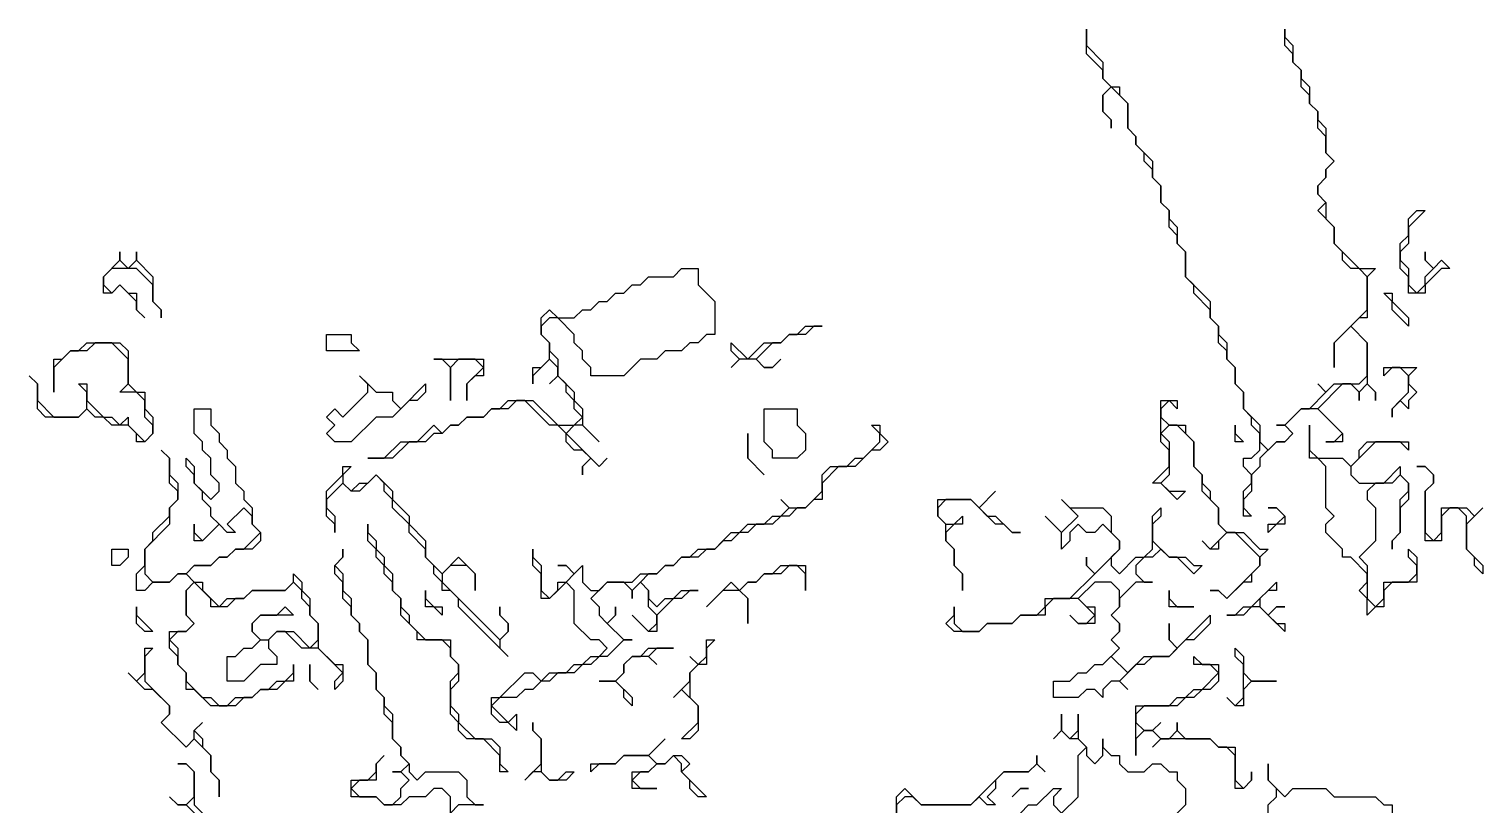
# Model space of a CAD drawing. Header units: metres. Extents: x 0 to 96.9, y 0 to 54.3.
# Drawn here: x 63.2 to 80.8, y 44.9 to 54.3 of the extents above; entities that cross this region are included whole.
import ezdxf

# ---------------------------------------------------------------- set-up
doc = ezdxf.new("R2010")
doc.units = ezdxf.units.M

msp = doc.modelspace()

# ---------------------------------------------------------------- linework, layer by layer
for points in [[(77.9, 48.4), (77.9, 48.7), (78, 48.8), (78, 48.9), (77.9, 49), (77.9, 49.1), (78, 49.1), (78.1, 49.2), (78.1, 49.4), (78, 49.5), (78, 49.6), (77.9, 49.7), (77.9, 49.9), (77.8, 50), (77.8, 50.2), (77.7, 50.3), (77.7, 50.4), (77.6, 50.5), (77.6, 50.7), (77.5, 50.8), (77.5, 50.9), (77.3, 51.1), (77.3, 51.2), (77.2, 51.3), (77.2, 51.6), (77.1, 51.7), (77.1, 51.8), (77, 51.9), (77, 52.1), (76.9, 52.2), (76.9, 52.4), (76.8, 52.5), (76.8, 52.6), (76.7, 52.7), (76.7, 52.8), (76.6, 52.9), (76.6, 53), (76.5, 53.1), (76.5, 53.4), (76.3, 53.6), (76.2, 53.5), (76.2, 53.3), (76.3, 53.2), (76.3, 53.1), (76.3, 53.2), (76.2, 53.3), (76.2, 53.5), (76.3, 53.6), (76.2, 53.7), (76.2, 53.8), (76, 54), (76, 54.3), (76, 54.1), (76.2, 53.9), (76.2, 53.7), (76.3, 53.6), (76.4, 53.6), (76.4, 53.5), (76.5, 53.4), (76.5, 53.1), (76.6, 53), (76.6, 52.9), (76.8, 52.7), (76.8, 52.5), (76.9, 52.4), (76.9, 52.2), (77, 52.1), (77, 52), (77.1, 51.9), (77.1, 51.7), (77.2, 51.6), (77.2, 51.3), (77.5, 51), (77.5, 50.8), (77.6, 50.7), (77.6, 50.6), (77.7, 50.5), (77.7, 50.3), (77.8, 50.2), (77.8, 50), (77.9, 49.9), (77.9, 49.7), (78.1, 49.5), (78.1, 49.3), (78.2, 49.2), (78.3, 49.3), (78.4, 49.3), (78.5, 49.4), (78.4, 49.5), (78.3, 49.5), (78.4, 49.5), (78.6, 49.7), (78.7, 49.7), (78.9, 49.9), (78.8, 50), (78.9, 49.9), (79, 50), (79.3, 50), (79.4, 50.1), (79.4, 50.5), (79.2, 50.7), (79, 50.5), (79, 50.2), (79, 50.5), (79.4, 50.9), (79.4, 51.3), (79.3, 51.4), (79.2, 51.4), (79.1, 51.5), (79.1, 51.6), (79, 51.7), (79, 51.9), (78.8, 52.1), (78.9, 52.2), (78.8, 52.3), (78.8, 52.4), (78.9, 52.5), (78.9, 52.6), (79, 52.7), (78.9, 52.8), (78.9, 53), (78.8, 53.1), (78.8, 53.3), (78.7, 53.4), (78.7, 53.5), (78.6, 53.6), (78.6, 53.8), (78.5, 53.9), (78.5, 54), (78.4, 54.1), (78.4, 54.3), (78.4, 54.2), (78.5, 54.1), (78.5, 53.9), (78.6, 53.8), (78.6, 53.7), (78.7, 53.6), (78.7, 53.4), (78.8, 53.3), (78.8, 53.2), (78.9, 53.1), (78.9, 52.8), (79, 52.7), (78.9, 52.6), (78.9, 52.5), (78.8, 52.4), (78.8, 52.3), (78.9, 52.2), (78.9, 52), (79, 51.9), (79, 51.7), (79.3, 51.4), (79.5, 51.4), (79.4, 51.3), (79.4, 50.8), (79.3, 50.8), (79.2, 50.7), (79.4, 50.5), (79.4, 50), (79.5, 49.9), (79.5, 49.8), (79.5, 49.9), (79.4, 50), (79.3, 49.9), (79.3, 49.8), (79.3, 49.9), (79.2, 50), (79.1, 50), (78.8, 49.7), (79.1, 49.4), (79.1, 49.3), (78.9, 49.3), (79, 49.3), (79.1, 49.4), (78.8, 49.7), (78.6, 49.7), (78.4, 49.5), (78.5, 49.4), (78.4, 49.3), (78.3, 49.3), (78.1, 49.1), (78.1, 49), (78, 48.9), (78, 48.7), (77.9, 48.6), (77.9, 48.5), (78, 48.4)], [(79.9, 51.1), (79.9, 51.3), (79.8, 51.4), (79.8, 51.7), (79.9, 51.8), (79.9, 52), (80, 52.1), (80.1, 52.1), (79.9, 51.9), (79.9, 51.7), (79.8, 51.6), (79.8, 51.5), (79.9, 51.4), (79.9, 51.2), (80, 51.1), (80.1, 51.2), (80.1, 51.3), (80.2, 51.4), (80.1, 51.5), (80.1, 51.6), (80.1, 51.5), (80.2, 51.4), (80.3, 51.5), (80.4, 51.4), (80.3, 51.4), (80.1, 51.2), (80.1, 51.1)], [(64.6, 50.8), (64.5, 50.9), (64.5, 51), (64.3, 51.2), (64.2, 51.1), (64.1, 51.1), (64.1, 51.3), (64.3, 51.5), (64.3, 51.6), (64.3, 51.5), (64.4, 51.4), (64.5, 51.5), (64.5, 51.6), (64.5, 51.5), (64.7, 51.3), (64.7, 51), (64.8, 50.9), (64.8, 50.8), (64.8, 50.9), (64.7, 51), (64.7, 51.2), (64.5, 51.4), (64.2, 51.4), (64.1, 51.3), (64.1, 51.2), (64.2, 51.1), (64.3, 51.2), (64.4, 51.1), (64.5, 51.1), (64.5, 50.9)], [(69.9, 48.9), (69.9, 49), (70, 49.1), (69.9, 49.2), (69.8, 49.2), (69.7, 49.3), (69.7, 49.4), (69.6, 49.5), (69.5, 49.5), (69.2, 49.8), (69.1, 49.8), (69, 49.7), (68.8, 49.7), (68.7, 49.6), (68.5, 49.6), (68.4, 49.5), (68.3, 49.5), (68.2, 49.4), (68.1, 49.4), (68, 49.3), (67.8, 49.3), (67.6, 49.1), (67.3, 49.1), (67.5, 49.1), (67.7, 49.3), (67.9, 49.3), (68.1, 49.5), (68.2, 49.4), (68.3, 49.5), (68.4, 49.5), (68.5, 49.6), (68.7, 49.6), (68.8, 49.7), (68.9, 49.7), (69, 49.8), (69.3, 49.8), (69.6, 49.5), (69.8, 49.5), (69.9, 49.6), (69.8, 49.7), (69.8, 49.8), (69.7, 49.9), (69.7, 50), (69.6, 50.1), (69.5, 50), (69.6, 50.1), (69.6, 50.2), (69.5, 50.3), (69.3, 50.1), (69.3, 50), (69.3, 50.2), (69.4, 50.2), (69.5, 50.3), (69.5, 50.5), (69.4, 50.6), (69.4, 50.8), (69.5, 50.9), (69.6, 50.8), (69.8, 50.8), (69.9, 50.9), (70, 50.9), (70.1, 51), (70.2, 51), (70.3, 51.1), (70.4, 51.1), (70.5, 51.2), (70.6, 51.2), (70.7, 51.3), (71, 51.3), (71.1, 51.4), (71.3, 51.4), (71.3, 51.2), (71.5, 51), (71.5, 50.6), (71.4, 50.6), (71.3, 50.5), (71.2, 50.5), (71.1, 50.4), (70.9, 50.4), (70.8, 50.3), (70.6, 50.3), (70.4, 50.1), (70, 50.1), (70, 50.2), (69.9, 50.3), (69.9, 50.4), (69.8, 50.5), (69.8, 50.6), (69.6, 50.8), (69.5, 50.8), (69.4, 50.7), (69.4, 50.6), (69.5, 50.5), (69.5, 50.4), (69.6, 50.3), (69.6, 50.1), (69.8, 49.9), (69.8, 49.8), (69.9, 49.7), (69.9, 49.5), (70.1, 49.3), (69.9, 49.5), (69.8, 49.5), (69.7, 49.4), (70.1, 49), (70.2, 49.1), (70.1, 49), (70, 49.1), (69.9, 49)], [(79.9, 50.7), (79.7, 50.9), (79.7, 51), (79.6, 51.1), (79.7, 51.1), (79.7, 51), (79.9, 50.8)], [(71.7, 50.2), (71.8, 50.3), (71.7, 50.4), (71.7, 50.5), (71.9, 50.3), (72.1, 50.5), (72.3, 50.5), (72.4, 50.6), (72.5, 50.6), (72.6, 50.7), (72.8, 50.7), (72.7, 50.7), (72.6, 50.6), (72.4, 50.6), (72.3, 50.5), (72.2, 50.5), (72, 50.3), (72.1, 50.2), (72.2, 50.2), (72.3, 50.3), (72.2, 50.2), (72.1, 50.2), (72, 50.3), (71.8, 50.3)], [(66.8, 50.4), (66.8, 50.6), (67.1, 50.6), (67.1, 50.5), (67.2, 50.4)], [(64.5, 49.3), (64.5, 49.4), (64.4, 49.5), (64.2, 49.5), (64.1, 49.6), (64, 49.6), (63.9, 49.7), (63.8, 49.6), (63.4, 49.6), (63.3, 49.7), (63.3, 50), (63.2, 50.1), (63.3, 50), (63.3, 49.8), (63.5, 49.6), (63.8, 49.6), (63.9, 49.7), (63.9, 49.9), (63.8, 50), (63.9, 50), (63.9, 49.8), (64.1, 49.6), (64.2, 49.6), (64.3, 49.5), (64.4, 49.6), (64.4, 49.5), (64.6, 49.3), (64.7, 49.4), (64.7, 49.5), (64.6, 49.6), (64.6, 49.8), (64.5, 49.9), (64.3, 49.9), (64.4, 50), (64.4, 50.3), (64.2, 50.5), (64, 50.5), (63.9, 50.4), (63.7, 50.4), (63.5, 50.2), (63.5, 49.9), (63.5, 50.3), (63.6, 50.3), (63.7, 50.4), (63.8, 50.4), (63.9, 50.5), (64.3, 50.5), (64.4, 50.4), (64.4, 50), (64.5, 49.9), (64.6, 49.9), (64.6, 49.7), (64.7, 49.6), (64.7, 49.4), (64.6, 49.3)], [(68.3, 49.8), (68.3, 50.2), (68.2, 50.3), (68.1, 50.3), (68.7, 50.3), (68.7, 50.1), (68.6, 50.1), (68.5, 50), (68.5, 49.8), (68.5, 50), (68.7, 50.2), (68.6, 50.3), (68.4, 50.3), (68.3, 50.2)], [(79.7, 49.6), (79.7, 49.7), (79.9, 49.9), (79.9, 50.1), (79.8, 50.2), (79.7, 50.2), (79.6, 50.1), (79.6, 50.2), (80, 50.2), (79.9, 50.1), (79.9, 50), (80, 49.9), (79.9, 49.8), (79.9, 49.7), (79.8, 49.8), (79.7, 49.7)], [(66.9, 49.3), (66.8, 49.4), (66.9, 49.5), (66.8, 49.6), (66.9, 49.7), (67, 49.6), (67.3, 49.9), (67.3, 50), (67.2, 50.1), (67.4, 49.9), (67.6, 49.9), (67.6, 49.8), (67.7, 49.7), (68, 50), (68, 49.9), (67.9, 49.8), (67.8, 49.8), (67.6, 49.6), (67.4, 49.6), (67.1, 49.3)], [(65.4, 46.1), (65.2, 46.3), (65.1, 46.3), (65.1, 46.5), (65, 46.6), (65, 46.7), (64.9, 46.8), (64.9, 47), (65.1, 47), (65.2, 47.1), (65.1, 47.2), (65.1, 47.5), (65.2, 47.6), (65.1, 47.7), (65, 47.7), (64.9, 47.6), (64.7, 47.6), (64.6, 47.5), (64.5, 47.5), (64.5, 47.7), (64.6, 47.8), (64.6, 48), (64.7, 48.1), (64.7, 48.2), (64.9, 48.4), (64.9, 48.5), (65, 48.6), (65, 48.7), (64.9, 48.8), (64.9, 49.1), (64.8, 49.2), (64.9, 49.1), (64.9, 48.9), (65, 48.8), (65, 48.6), (64.9, 48.5), (64.9, 48.3), (64.6, 48), (64.6, 47.7), (64.7, 47.6), (64.9, 47.6), (65, 47.7), (65.1, 47.7), (65.2, 47.8), (65.4, 47.8), (65.5, 47.9), (65.6, 47.9), (65.7, 48), (65.8, 48), (66, 48.2), (65.9, 48.3), (65.9, 48.4), (65.8, 48.5), (65.6, 48.3), (65.7, 48.2), (65.6, 48.2), (65.5, 48.3), (65.3, 48.1), (65.2, 48.1), (65.2, 48.3), (65.2, 48.2), (65.3, 48.1), (65.5, 48.3), (65.4, 48.4), (65.4, 48.5), (65.3, 48.6), (65.3, 48.7), (65.2, 48.8), (65.2, 48.9), (65.1, 49), (65.1, 49.1), (65.2, 49), (65.2, 48.8), (65.4, 48.6), (65.5, 48.7), (65.5, 48.8), (65.4, 48.9), (65.4, 49.1), (65.3, 49.2), (65.3, 49.3), (65.2, 49.4), (65.2, 49.7), (65.4, 49.7), (65.4, 49.5), (65.5, 49.4), (65.5, 49.3), (65.6, 49.2), (65.6, 49.1), (65.7, 49), (65.7, 48.8), (65.8, 48.7), (65.8, 48.6), (65.9, 48.5), (65.9, 48.3), (66, 48.2), (66, 48.1), (65.9, 48), (65.7, 48), (65.6, 47.9), (65.5, 47.9), (65.4, 47.8), (65.2, 47.8), (65.1, 47.7), (65.2, 47.6), (65.3, 47.6), (65.3, 47.5), (65.5, 47.3), (65.6, 47.4), (65.8, 47.4), (65.9, 47.5), (66.3, 47.5), (66.4, 47.6), (66.4, 47.7), (66.5, 47.6), (66.5, 47.5), (66.6, 47.4), (66.6, 47.2), (66.7, 47.1), (66.7, 46.8), (66.9, 46.6), (67, 46.6), (67, 46.4), (66.9, 46.3), (66.9, 46.4), (67, 46.5), (66.7, 46.8), (66.5, 46.8), (66.3, 47), (66.2, 47), (66.1, 46.9), (66.1, 46.8), (66.2, 46.7), (66.2, 46.6), (66, 46.6), (65.8, 46.4), (65.6, 46.4), (65.6, 46.7), (65.7, 46.7), (65.8, 46.8), (65.9, 46.8), (66, 46.9), (65.9, 47), (65.9, 47.1), (66, 47.2), (66.2, 47.2), (66.3, 47.3), (66.4, 47.2), (66, 47.2), (65.9, 47.1), (65.9, 47), (66, 46.9), (66.1, 46.9), (66.2, 47), (66.4, 47), (66.6, 46.8), (66.7, 46.9), (66.7, 47.1), (66.6, 47.2), (66.6, 47.3), (66.5, 47.4), (66.5, 47.5), (66.4, 47.6), (66.3, 47.5), (65.9, 47.5), (65.8, 47.4), (65.7, 47.4), (65.6, 47.3), (65.4, 47.3), (65.4, 47.4), (65.2, 47.6), (65.1, 47.5), (65.1, 47.2), (65.2, 47.1), (65.1, 47), (65, 47), (64.9, 46.9), (65, 46.8), (65, 46.6), (65.1, 46.5), (65.1, 46.4), (65.3, 46.2), (65.4, 46.2), (65.5, 46.1), (65.6, 46.1), (65.7, 46.2), (65.9, 46.2), (66, 46.3), (66.1, 46.3), (66.2, 46.4), (66.3, 46.4), (66.4, 46.5), (66.4, 46.6), (66.4, 46.4), (66.3, 46.4), (66.2, 46.3), (66, 46.3), (65.9, 46.2), (65.8, 46.2), (65.7, 46.1)], [(72.2, 49.1), (72.2, 49.2), (72.1, 49.3), (72.1, 49.7), (72.5, 49.7), (72.5, 49.5), (72.6, 49.4), (72.6, 49.2), (72.5, 49.1)], [(77.7, 47.4), (77.6, 47.5), (77.5, 47.5), (77.6, 47.5), (77.7, 47.4), (78.1, 47.8), (78.1, 47.9), (77.8, 48.2), (77.7, 48.2), (77.6, 48.1), (77.6, 48), (77.5, 48), (77.4, 48.1), (77.5, 48), (77.7, 48.2), (77.6, 48.3), (77.6, 48.5), (77.4, 48.7), (77.4, 48.9), (77.3, 49), (77.3, 49.3), (77.1, 49.5), (77, 49.5), (76.9, 49.4), (77, 49.3), (77, 48.9), (76.9, 48.8), (77, 48.7), (77.2, 48.7), (77.1, 48.6), (76.9, 48.8), (76.8, 48.8), (77, 49), (77, 49.2), (76.9, 49.3), (76.9, 49.8), (77.1, 49.8), (77.1, 49.7), (77, 49.8), (76.9, 49.7), (76.9, 49.6), (77, 49.5), (77.2, 49.5), (77.2, 49.4), (77.3, 49.3), (77.3, 49), (77.4, 48.9), (77.4, 48.8), (77.5, 48.7), (77.5, 48.6), (77.6, 48.5), (77.6, 48.3), (77.7, 48.2), (77.9, 48.2), (78.1, 48), (78.2, 48), (78.1, 47.9), (78.1, 47.8), (78, 47.7), (78, 47.6), (77.9, 47.6)], [(69.1, 45.8), (69, 45.9), (68.9, 45.9), (68.8, 46), (68.8, 46.2), (68.9, 46.2), (69.2, 46.5), (69.3, 46.5), (69.4, 46.4), (69.5, 46.5), (69.7, 46.5), (69.8, 46.6), (69.9, 46.6), (70, 46.7), (70.1, 46.7), (70.2, 46.8), (70.1, 46.9), (70, 46.9), (69.8, 47.1), (69.8, 47.5), (69.7, 47.6), (69.5, 47.4), (69.4, 47.4), (69.4, 47.7), (69.3, 47.8), (69.3, 48), (69.3, 47.9), (69.4, 47.8), (69.4, 47.5), (69.5, 47.4), (69.6, 47.5), (69.6, 47.6), (69.7, 47.6), (69.8, 47.7), (69.7, 47.8), (69.6, 47.8), (69.7, 47.8), (69.8, 47.7), (69.9, 47.8), (69.9, 47.6), (70, 47.5), (70.1, 47.5), (70.2, 47.6), (70.5, 47.6), (70.6, 47.7), (70.8, 47.7), (70.9, 47.8), (71, 47.8), (71.1, 47.9), (71.2, 47.9), (71.3, 48), (71.5, 48), (71.7, 48.2), (71.8, 48.2), (71.9, 48.3), (72.1, 48.3), (72.2, 48.4), (72.3, 48.4), (72.4, 48.5), (72.3, 48.6), (72.4, 48.5), (72.6, 48.5), (72.8, 48.7), (72.8, 48.9), (72.9, 49), (73.1, 49), (73.2, 49.1), (73.3, 49.1), (73.5, 49.3), (73.5, 49.4), (73.4, 49.5), (73.5, 49.5), (73.5, 49.4), (73.6, 49.3), (73.5, 49.2), (73.4, 49.2), (73.2, 49), (73, 49), (72.8, 48.8), (72.8, 48.6), (72.7, 48.6), (72.6, 48.5), (72.5, 48.5), (72.4, 48.4), (72.3, 48.4), (72.2, 48.3), (72, 48.3), (71.9, 48.2), (71.8, 48.2), (71.7, 48.1), (71.6, 48.1), (71.5, 48), (71.4, 48), (71.3, 47.9), (71.1, 47.9), (71, 47.8), (70.9, 47.8), (70.8, 47.7), (70.7, 47.7), (70.6, 47.6), (70.7, 47.5), (70.7, 47.4), (70.8, 47.3), (70.9, 47.4), (71, 47.4), (71.1, 47.5), (71.3, 47.5), (71.2, 47.5), (71.1, 47.4), (71, 47.4), (70.8, 47.2), (70.8, 47), (70.7, 47), (70.5, 47.2), (70.7, 47), (70.8, 47.1), (70.8, 47.2), (70.7, 47.3), (70.7, 47.5), (70.6, 47.6), (70.5, 47.5), (70.5, 47.4), (70.5, 47.5), (70.4, 47.6), (70.2, 47.6), (70, 47.4), (70.1, 47.3), (70.1, 47.2), (70.2, 47.1), (70.3, 47.2), (70.3, 47.3), (70.3, 47.2), (70.2, 47.1), (70.4, 46.9), (70.5, 46.9), (70.4, 46.9), (70.2, 46.7), (70.1, 46.7), (70, 46.6), (69.9, 46.6), (69.8, 46.5), (69.6, 46.5), (69.5, 46.4), (69.4, 46.4), (69.3, 46.3), (69.2, 46.3), (69.1, 46.2), (68.9, 46.2), (68.8, 46.1), (69, 45.9), (69.1, 46)], [(77.8, 49.3), (77.8, 49.5), (77.8, 49.4), (77.9, 49.3)], [(79.4, 47.2), (79.4, 47.4), (79.3, 47.5), (79.4, 47.6), (79.4, 47.7), (79.2, 47.9), (79.1, 47.9), (79.1, 48), (78.9, 48.2), (78.9, 48.3), (79, 48.4), (78.9, 48.5), (78.9, 49), (78.8, 49.1), (78.7, 49.1), (78.7, 49.5), (78.7, 49.2), (78.8, 49.1), (79.1, 49.1), (79.2, 49), (79.3, 49.1), (79.3, 49.2), (79.4, 49.3), (79.9, 49.3), (79.9, 49.2), (79.8, 49.3), (79.5, 49.3), (79.2, 49), (79.2, 48.9), (79.3, 48.8), (79.6, 48.8), (79.8, 49), (79.8, 48.9), (79.9, 48.8), (79.9, 48.6), (79.8, 48.5), (79.8, 48.2), (79.7, 48.1), (79.7, 48), (79.7, 48.1), (79.8, 48.2), (79.8, 48.6), (79.9, 48.7), (79.9, 48.8), (79.8, 48.9), (79.7, 48.8), (79.5, 48.8), (79.4, 48.7), (79.4, 48.6), (79.5, 48.5), (79.5, 48.1), (79.3, 47.9), (79.4, 47.8), (79.4, 47.4), (79.5, 47.3), (79.6, 47.4), (79.6, 47.6), (79.9, 47.6), (80, 47.7), (80, 47.8), (79.9, 47.9), (79.9, 48), (80, 47.9), (80, 47.6), (79.7, 47.6), (79.6, 47.5), (79.6, 47.3), (79.5, 47.3)], [(72.1, 48.9), (71.9, 49.1), (71.9, 49.4), (71.9, 49.1)], [(69, 46.7), (68.4, 47.3), (68.4, 47.4), (68.3, 47.5), (68.2, 47.5), (68.2, 47.6), (68.1, 47.7), (68.1, 47.8), (68, 47.9), (68, 48), (67.8, 48.2), (67.8, 48.3), (67.6, 48.5), (67.6, 48.6), (67.5, 48.7), (67.5, 48.8), (67.4, 48.9), (67.2, 48.7), (67.1, 48.7), (67, 48.8), (66.8, 48.6), (66.8, 48.5), (66.9, 48.4), (66.9, 48.2), (66.9, 48.3), (66.8, 48.4), (66.8, 48.7), (67, 48.9), (67, 49), (67.1, 49), (67, 48.9), (67, 48.8), (67.1, 48.7), (67.2, 48.8), (67.3, 48.8), (67.4, 48.9), (67.6, 48.7), (67.6, 48.6), (67.8, 48.4), (67.8, 48.3), (68, 48.1), (68, 47.9), (68.2, 47.7), (68.4, 47.9), (68.6, 47.7), (68.6, 47.5), (68.6, 47.7), (68.5, 47.8), (68.3, 47.8), (68.2, 47.7), (68.2, 47.6), (68.9, 46.9), (69, 47), (69, 47.1), (68.9, 47.2), (68.9, 47.3), (68.9, 47.2), (69, 47.1), (69, 47), (68.9, 46.9), (68.9, 46.8)], [(80.8, 47.7), (80.7, 47.8), (80.7, 47.9), (80.6, 48), (80.6, 48.4), (80.5, 48.5), (80.4, 48.5), (80.3, 48.4), (80.3, 48.1), (80.1, 48.1), (80.1, 48.7), (80.2, 48.8), (80.2, 48.9), (80.1, 49), (80, 49), (80.1, 49), (80.2, 48.9), (80.2, 48.8), (80.1, 48.7), (80.1, 48.2), (80.2, 48.1), (80.3, 48.2), (80.3, 48.5), (80.6, 48.5), (80.7, 48.4), (80.8, 48.5), (80.6, 48.3), (80.6, 48), (80.8, 47.8)], [(74.5, 47.5), (74.5, 47.7), (74.4, 47.8), (74.4, 48), (74.3, 48.1), (74.3, 48.3), (74.2, 48.4), (74.2, 48.6), (74.6, 48.6), (74.7, 48.5), (74.9, 48.7), (74.7, 48.5), (74.8, 48.4), (74.9, 48.4), (75.1, 48.2), (75.2, 48.2), (75.1, 48.2), (75, 48.3), (74.9, 48.3), (74.6, 48.6), (74.3, 48.6), (74.2, 48.5), (74.2, 48.4), (74.3, 48.3), (74.4, 48.3), (74.5, 48.4), (74.5, 48.3), (74.4, 48.3), (74.3, 48.2), (74.3, 48.1), (74.4, 48), (74.4, 47.8), (74.5, 47.7)], [(75.6, 46.2), (75.6, 46.4), (75.8, 46.4), (75.9, 46.5), (76, 46.5), (76.1, 46.6), (76.2, 46.6), (76.4, 46.8), (76.3, 46.9), (76.4, 47), (76.4, 47.1), (76.3, 47.2), (76.4, 47.3), (76.4, 47.5), (76.3, 47.6), (76.1, 47.6), (75.9, 47.4), (76, 47.3), (76.1, 47.3), (76.1, 47.1), (75.9, 47.1), (75.8, 47.2), (75.9, 47.1), (76, 47.1), (76.1, 47.2), (75.9, 47.4), (75.6, 47.4), (75.5, 47.3), (75.5, 47.2), (75.2, 47.2), (75.1, 47.1), (74.8, 47.1), (74.7, 47), (74.4, 47), (74.3, 47.1), (74.4, 47.2), (74.4, 47.3), (74.4, 47.1), (74.5, 47), (74.7, 47), (74.8, 47.1), (75.1, 47.1), (75.2, 47.2), (75.4, 47.2), (75.5, 47.3), (75.5, 47.4), (75.8, 47.4), (76.1, 47.7), (76, 47.8), (76, 47.9), (76, 47.8), (76.1, 47.7), (76.4, 48), (76.4, 48.1), (76.2, 48.3), (76.1, 48.2), (76, 48.2), (75.9, 48.3), (75.8, 48.2), (75.8, 48.1), (75.7, 48), (75.7, 48.2), (75.5, 48.4), (75.7, 48.2), (75.9, 48.4), (75.7, 48.6), (75.8, 48.5), (76.2, 48.5), (76.3, 48.4), (76.3, 48.2), (76.4, 48.1), (76.4, 48), (76.3, 47.9), (76.3, 47.8), (76.4, 47.7), (76.6, 47.9), (76.7, 47.9), (76.8, 48), (76.8, 48.4), (76.9, 48.5), (76.9, 48.4), (76.8, 48.3), (76.8, 48.1), (77, 47.9), (77.2, 47.9), (77.3, 47.8), (77.4, 47.8), (77.3, 47.7), (77.1, 47.9), (77, 47.9), (76.9, 48), (76.8, 47.9), (76.7, 47.9), (76.6, 47.8), (76.6, 47.7), (76.7, 47.6), (76.8, 47.6), (76.6, 47.6), (76.4, 47.4), (76.4, 47.3), (76.3, 47.2), (76.4, 47.1), (76.4, 47), (76.3, 46.9), (76.4, 46.8), (76.3, 46.7), (76.5, 46.5), (76.7, 46.7), (77, 46.7), (77.1, 46.8), (77, 46.9), (77, 47.1), (77, 46.9), (77.1, 46.8), (77.5, 47.2), (77.5, 47.1), (77.3, 46.9), (77.2, 46.9), (77, 46.7), (76.8, 46.7), (76.7, 46.6), (76.6, 46.6), (76.4, 46.4), (76.5, 46.3), (76.4, 46.4), (76.3, 46.4), (76.2, 46.3), (76.2, 46.2), (76.1, 46.3), (76, 46.3), (75.9, 46.2)], [(78.2, 48.2), (78.2, 48.3), (78.3, 48.3), (78.4, 48.4), (78.3, 48.5), (78.2, 48.5), (78.3, 48.5), (78.4, 48.4), (78.4, 48.3), (78.3, 48.3)], [(68.9, 45.3), (68.9, 45.5), (68.7, 45.7), (68.5, 45.7), (68.4, 45.8), (68.4, 45.9), (68.3, 46), (68.3, 46.4), (68.4, 46.5), (68.4, 46.6), (68.3, 46.7), (68.3, 46.8), (68.2, 46.9), (67.9, 46.9), (67.9, 47), (67.7, 47.2), (67.7, 47.4), (67.6, 47.5), (67.6, 47.6), (67.5, 47.7), (67.5, 47.8), (67.4, 47.9), (67.4, 48), (67.3, 48.1), (67.3, 48.3), (67.3, 48.2), (67.4, 48.1), (67.4, 48), (67.5, 47.9), (67.5, 47.8), (67.6, 47.7), (67.6, 47.5), (67.7, 47.4), (67.7, 47.3), (67.8, 47.2), (67.8, 47.1), (68, 46.9), (68.3, 46.9), (68.3, 46.7), (68.4, 46.6), (68.4, 46.4), (68.3, 46.3), (68.3, 46.1), (68.4, 46), (68.4, 45.9), (68.6, 45.7), (68.8, 45.7), (68.9, 45.6), (68.9, 45.4), (69, 45.3)], [(64.2, 47.8), (64.2, 48), (64.4, 48), (64.4, 47.9), (64.3, 47.8)], [(71.9, 47.1), (71.9, 47.4), (71.8, 47.5), (71.6, 47.5), (71.4, 47.3), (71.7, 47.6), (71.8, 47.5), (71.9, 47.6), (72, 47.6), (72.1, 47.7), (72.2, 47.7), (72.3, 47.8), (72.6, 47.8), (72.6, 47.5), (72.6, 47.7), (72.5, 47.8), (72.4, 47.8), (72.3, 47.7), (72.1, 47.7), (72, 47.6), (71.9, 47.6), (71.8, 47.5), (71.9, 47.4)], [(78.4, 47), (78.1, 47.3), (78, 47.3), (77.9, 47.2), (77.7, 47.2), (77.8, 47.2), (77.9, 47.3), (78, 47.3), (78.3, 47.6), (78.3, 47.5), (78.2, 47.5), (78.1, 47.4), (78.1, 47.3), (78.2, 47.2), (78.3, 47.3), (78.4, 47.3), (78.3, 47.3), (78.2, 47.2), (78.3, 47.1), (78.4, 47.1)], [(68.2, 47.2), (68.1, 47.3), (68, 47.3), (68, 47.5), (68, 47.4), (68.1, 47.3), (68.2, 47.3)], [(77, 47.3), (77, 47.5), (77, 47.4), (77.1, 47.3), (77.3, 47.3)], [(64.6, 47), (64.5, 47.1), (64.5, 47.3), (64.5, 47.2), (64.7, 47)], [(71.1, 45.7), (71.3, 45.9), (71.3, 46.1), (71.1, 46.3), (71, 46.2), (71.2, 46.4), (71.2, 46.5), (71.3, 46.6), (71.2, 46.7), (71.3, 46.6), (71.4, 46.7), (71.4, 46.9), (71.5, 46.9), (71.4, 46.8), (71.4, 46.6), (71.3, 46.6), (71.2, 46.5), (71.2, 46.2), (71.3, 46.1), (71.3, 45.8), (71.2, 45.7)], [(65.5, 45), (65.5, 45.2), (65.4, 45.3), (65.4, 45.5), (65.2, 45.7), (65.1, 45.6), (64.8, 45.9), (64.9, 46), (64.9, 46.1), (64.7, 46.3), (64.6, 46.3), (64.4, 46.5), (64.5, 46.4), (64.6, 46.5), (64.6, 46.8), (64.7, 46.8), (64.6, 46.7), (64.6, 46.4), (64.9, 46.1), (64.9, 46), (64.8, 45.9), (65.1, 45.6), (65.2, 45.7), (65.2, 45.8), (65.3, 45.9), (65.2, 45.8), (65.3, 45.7), (65.3, 45.6), (65.4, 45.5), (65.4, 45.3), (65.5, 45.2)], [(70.5, 46.1), (70.4, 46.2), (70.4, 46.3), (70.3, 46.4), (70.1, 46.4), (70.3, 46.4), (70.4, 46.5), (70.4, 46.6), (70.5, 46.7), (70.6, 46.7), (70.7, 46.8), (71, 46.8), (70.8, 46.8), (70.7, 46.7), (70.8, 46.6), (70.7, 46.7), (70.5, 46.7), (70.4, 46.6), (70.4, 46.5), (70.3, 46.4), (70.5, 46.2)], [(77.8, 45.1), (77.8, 45.5), (77.7, 45.6), (77.6, 45.6), (77.5, 45.7), (76.9, 45.7), (76.8, 45.6), (76.9, 45.7), (76.8, 45.8), (76.7, 45.8), (76.6, 45.7), (76.6, 45.5), (76.6, 46.1), (77, 46.1), (77.1, 46.2), (77.2, 46.2), (77.3, 46.3), (77.4, 46.3), (77.6, 46.5), (77.5, 46.6), (77.3, 46.6), (77.3, 46.7), (77.4, 46.6), (77.6, 46.6), (77.6, 46.4), (77.5, 46.3), (77.4, 46.3), (77.3, 46.2), (77.2, 46.2), (77.1, 46.1), (76.7, 46.1), (76.6, 46), (76.6, 45.9), (76.7, 45.8), (76.8, 45.8), (76.9, 45.9), (76.8, 45.8), (76.9, 45.7), (77, 45.7), (77.1, 45.8), (77.1, 45.9), (77.1, 45.8), (77.2, 45.7), (77.5, 45.7), (77.6, 45.6), (77.8, 45.6), (77.8, 45.2), (77.9, 45.1), (78, 45.2), (78, 45.3), (78, 45.2), (77.9, 45.1)], [(77.8, 46.1), (77.7, 46.2), (77.8, 46.1), (77.9, 46.2), (77.9, 46.6), (77.8, 46.7), (77.8, 46.8), (77.9, 46.7), (77.9, 46.5), (78, 46.4), (78.3, 46.4), (78, 46.4), (77.9, 46.3), (77.9, 46.1)], [(66.7, 46.3), (66.6, 46.4), (66.6, 46.6), (66.6, 46.4)], [(69.2, 45.2), (69.4, 45.4), (69.4, 45.7), (69.3, 45.8), (69.3, 45.9), (69.3, 45.8), (69.4, 45.7), (69.4, 45.3), (69.5, 45.2), (69.6, 45.2), (69.7, 45.3), (69.8, 45.3), (69.7, 45.2), (69.5, 45.2), (69.4, 45.3), (69.3, 45.3)], [(71.3, 45), (71.2, 45.1), (71.2, 45.2), (71.1, 45.3), (71.1, 45.4), (71, 45.5), (70.9, 45.4), (70.8, 45.4), (70.7, 45.3), (70.6, 45.3), (70.5, 45.2), (70.6, 45.1), (70.8, 45.1), (70.5, 45.1), (70.5, 45.3), (70.7, 45.3), (70.8, 45.4), (70.7, 45.5), (70.4, 45.5), (70.3, 45.4), (70.1, 45.4), (70, 45.3), (70, 45.4), (70.3, 45.4), (70.4, 45.5), (70.7, 45.5), (70.9, 45.7), (70.7, 45.5), (70.8, 45.4), (70.9, 45.4), (71, 45.5), (71.1, 45.5), (71.2, 45.4), (71.1, 45.3), (71.4, 45)], [(75.1, 45), (75.2, 45.1), (75.3, 45.1), (75.2, 45.1)]]:
    msp.add_lwpolyline(points, close=True)
for points in [[(68.3, 44.7), (68.3, 45), (68.2, 45.1), (68.1, 45.1), (68, 45), (67.8, 45), (67.7, 44.9), (67.5, 44.9), (67.4, 45), (67.1, 45), (67.1, 45.2), (67.3, 45.2), (67.4, 45.3), (67.4, 45.4), (67.5, 45.5), (67.4, 45.4), (67.4, 45.2), (67.2, 45.2), (67.1, 45.1), (67.2, 45), (67.4, 45), (67.5, 44.9), (67.6, 44.9), (67.7, 45), (67.7, 45.1), (67.8, 45.2), (67.7, 45.3), (67.6, 45.3), (67.7, 45.3), (67.8, 45.4), (67.7, 45.5), (67.7, 45.6), (67.6, 45.7), (67.6, 45.9), (67.5, 46), (67.5, 46.2), (67.4, 46.3), (67.4, 46.5), (67.3, 46.6), (67.3, 46.9), (67.2, 47), (67.2, 47.1), (67.1, 47.2), (67.1, 47.3), (67, 47.4), (67, 47.6), (66.9, 47.7), (66.9, 47.8), (67, 47.9), (67, 48), (67, 47.9), (66.9, 47.8), (67, 47.7), (67, 47.5), (67.1, 47.4), (67.1, 47.2), (67.2, 47.1), (67.2, 47), (67.3, 46.9), (67.3, 46.6), (67.4, 46.5), (67.4, 46.3), (67.5, 46.2), (67.5, 46.1), (67.6, 46), (67.6, 45.7), (67.7, 45.6), (67.7, 45.5), (67.8, 45.4), (67.8, 45.3), (67.9, 45.2), (68, 45.3), (68.4, 45.3), (68.5, 45.2), (68.5, 45), (68.6, 44.9), (68.7, 44.9), (68.4, 44.9), (68.3, 44.8)], [(75.2, 44.8), (75.3, 44.9), (75.4, 44.9), (75.6, 45.1), (75.7, 45.1), (75.6, 45), (75.6, 44.9), (75.7, 44.8), (75.9, 45), (75.9, 45.5), (76, 45.6), (75.9, 45.7), (75.8, 45.7), (75.7, 45.8), (75.6, 45.7), (75.7, 45.8), (75.7, 46), (75.7, 45.8), (75.8, 45.7), (75.9, 45.8), (75.9, 46), (75.9, 45.7), (76, 45.6), (76, 45.5), (76.1, 45.4), (76.2, 45.5), (76.2, 45.7), (76.2, 45.6), (76.3, 45.5), (76.4, 45.5), (76.4, 45.4), (76.5, 45.3), (76.7, 45.3), (76.8, 45.4), (76.9, 45.4), (77, 45.3), (77.1, 45.3), (77.1, 45.2), (77.2, 45.1), (77.2, 44.9), (77.1, 44.8)], [(73.7, 44.6), (73.7, 45), (73.8, 45.1), (74, 44.9), (74.6, 44.9), (75, 45.3), (75.3, 45.3), (75.4, 45.4), (75.4, 45.5), (75.4, 45.4), (75.5, 45.3), (75.4, 45.4), (75.3, 45.3), (75, 45.3), (74.9, 45.2), (74.9, 45.1), (74.8, 45), (74.9, 44.9), (74.8, 44.9), (74.7, 45), (74.6, 44.9), (74, 44.9), (73.9, 45), (73.8, 45), (73.7, 44.9), (73.7, 44.8)], [(65.4, 44.6), (65.1, 44.9), (65, 44.9), (64.9, 45), (65, 44.9), (65.1, 44.9), (65.2, 45), (65.2, 45.3), (65.1, 45.4), (65, 45.4), (65.1, 45.4), (65.2, 45.3), (65.2, 44.9), (65.3, 44.8)], [(78.2, 44.7), (78.2, 44.9), (78.3, 45), (78.3, 45.1), (78.2, 45.2), (78.2, 45.4), (78.2, 45.2), (78.4, 45), (78.5, 45.1), (78.9, 45.1), (79, 45), (79.5, 45), (79.6, 44.9), (79.7, 44.9), (79.7, 44.4)]]:
    msp.add_lwpolyline(points)

doc.saveas('drawing.dxf')
